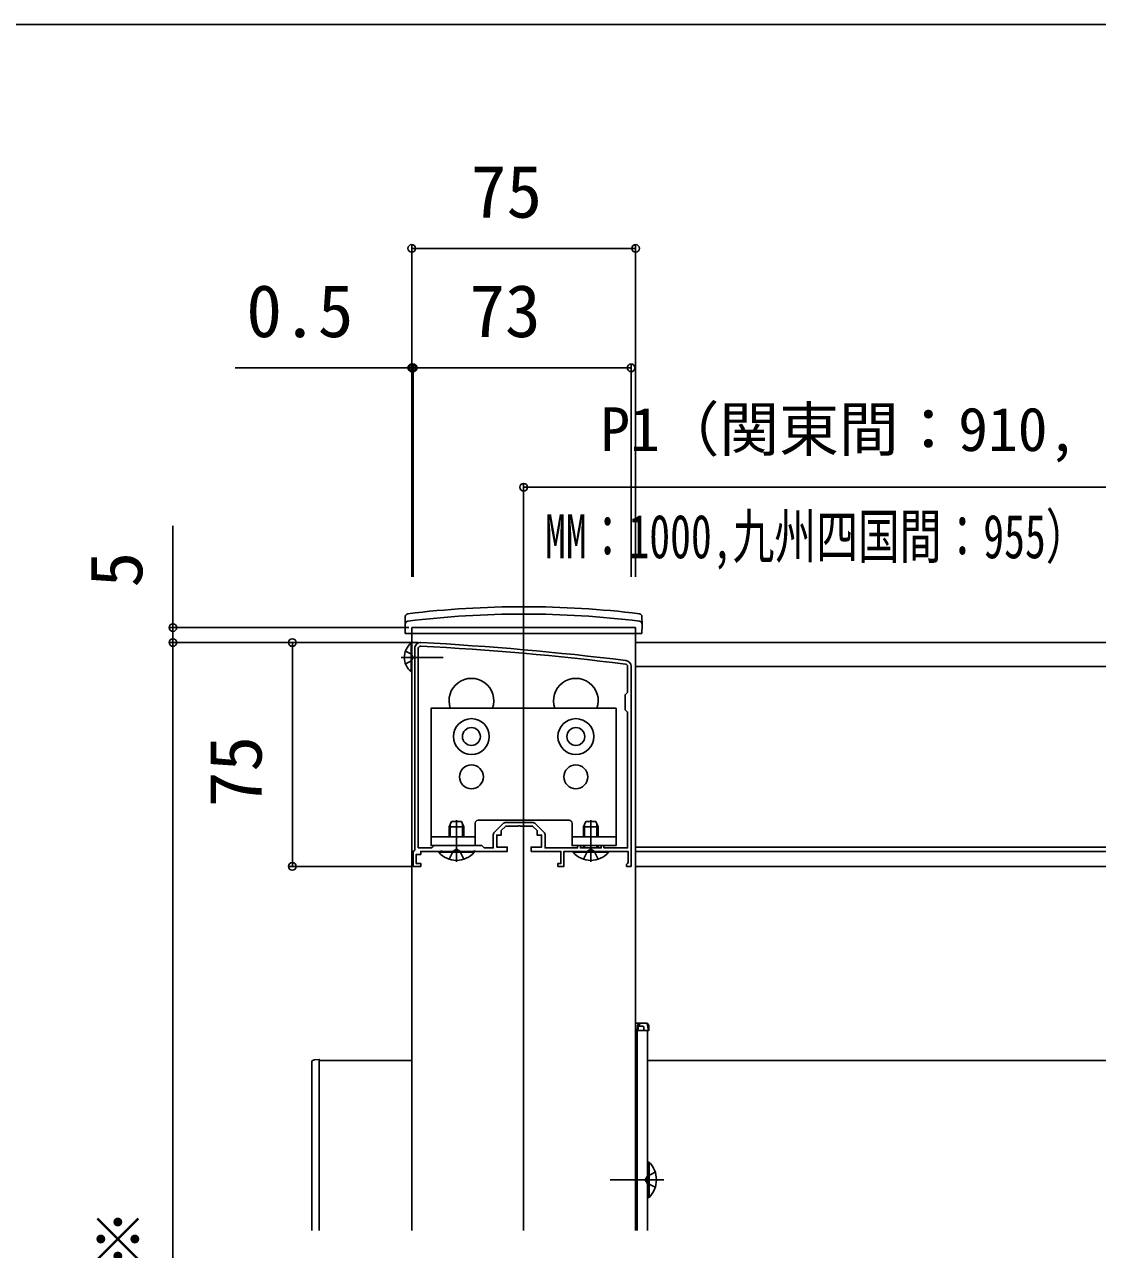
# Model space of a CAD drawing. Units: millimetres, scale not verified. Extents: x -1050 to 1050, y -1570 to 1562.
# Drawn here: x -344.7 to 14.8, y 1079.7 to 1490 of the extents above; entities that cross this region are included whole.
import ezdxf
from ezdxf.enums import TextEntityAlignment as Align

# ---------------------------------------------------------------- set-up
doc = ezdxf.new("R2010")
doc.units = ezdxf.units.MM
doc.header["$LTSCALE"] = 8
for name, color, linetype in [('0-2_YKK_11', 7, 'Continuous'), ('0-3_YKK_12', 2, 'Continuous'), ('0-4_YKK_13', 4, 'Continuous'), ('0-5_YKK_D', 6, 'Continuous'), ('0-6_YKK_ZWAK', 7, 'Continuous')]:
    doc.layers.add(name, color=color, linetype=linetype)
doc.styles.add('ＭＳ ゴシック', font='')
doc.styles.get('ＭＳ ゴシック').set_extended_font_data('MS Gothic')

msp = doc.modelspace()

# ---------------------------------------------------------------- linework, layer by layer
at = {"layer": '0-2_YKK_11'}
for p, q in [((-212.8, 1214.2), (-212.8, 1281)), ((-184.436, 1222.261), (-187.261, 1219.436)), ((-174.624, 1222.7), (-183.376, 1222.7)), ((-170.739, 1219.436), (-173.564, 1222.261))]:
    msp.add_line(p, q, dxfattribs=at)
for points in [[(-214, 1281), (-214, 1213.5), (-214.5, 1213), (-214.5, 1208), (-212, 1208), (-212, 1209), (-213.5, 1209), (-213.5, 1212), (-212, 1212), (-212, 1213), (-205.458, 1213), (-205.275, 1213.12), (-204.725, 1213.12), (-204.542, 1213), (-200.458, 1213), (-200.275, 1213.12), (-199.725, 1213.12), (-199.542, 1213), (-194.458, 1213), (-194.275, 1213.12), (-193.725, 1213.12), (-193.542, 1213), (-183, 1213), (-183, 1214.5), (-186.5, 1214.5), (-186.5, 1218.5), (-185, 1218.5), (-185, 1220), (-183.5, 1221.5), (-179.458, 1221.5), (-179.275, 1221.62), (-178.725, 1221.62), (-178.542, 1221.5), (-174.5, 1221.5), (-173, 1220), (-173, 1218.5), (-171.5, 1218.5), (-171.5, 1214.5), (-175, 1214.5), (-175, 1213)], [(-175, 1213), (-165, 1213), (-165, 1209), (-166, 1209), (-166, 1208), (-164, 1208), (-164, 1213), (-155.458, 1213), (-155.275, 1213.12), (-154.725, 1213.12), (-154.542, 1213), (-142.5, 1213), (-142.5, 1209.292), (-142.75, 1208.996), (-143, 1208.7), (-143, 1208), (-141.5, 1208), (-141.5, 1275)], [(-142.7, 1275), (-142.7, 1266.3), (-143.5, 1265.5), (-143.5, 1260.5), (-142.7, 1259.7), (-142.7, 1214.2), (-150.6, 1214.2), (-150.6, 1215), (-151.5, 1215), (-151.5, 1214.2), (-158.5, 1214.2), (-158.5, 1215), (-159.4, 1215), (-159.4, 1214.2), (-170.3, 1214.2), (-170.3, 1218.376)], [(-187.7, 1218.376), (-187.7, 1214.2), (-190.7, 1214.2), (-191.5, 1215), (-207.5, 1215), (-208.3, 1214.2), (-212.8, 1214.2)]]:
    msp.add_lwpolyline(points, dxfattribs=at)
for centre, radius, start, end in [((-212, 1281), 2, 86.9684, 180.00001), ((-212, 1281), 0.8, 86.96839, 180.00001), ((-264.781, 284.401), 998.796, 83.01993, 86.96841), ((-264.781, 284.401), 999.996, 83.01993, 86.96841), ((-143.5, 1275), 2, 0.00001, 83.01993), ((-143.5, 1275), 0.8, 0.00001, 83.01993), ((-186.2, 1218.376), 1.5, 134.99999, 179.99998), ((-183.376, 1221.2), 1.5, 90.00002, 135.00001), ((-174.624, 1221.2), 1.5, 44.99999, 89.99998), ((-171.8, 1218.376), 1.5, 0.00002, 45.00001)]:
    msp.add_arc(centre, radius, start, end, dxfattribs=at)
at = {"layer": '0-3_YKK_12'}
for p, q in [((-177.5, 1305), (-177.5, 1086.05)), ((-215, 1288), (-215, 1286)), ((-215, 1288), (-140, 1288)), ((-215, 1286), (-215, 1086.05)), ((-140, 1288), (-140, 1286)), ((-140, 1286), (-140, 1086.05)), ((-140, 1207.997), (-140, 1282.997)), ((785, 1282.997), (-140, 1282.997)), ((785, 1274.997), (-140, 1274.997)), ((785, 1214.497), (-140, 1214.497)), ((785, 1212.997), (-140, 1212.997)), ((785, 1207.997), (-140, 1207.997)), ((-136, 1153.047), (-140, 1153.047)), ((-139.5, 1153.047), (-139.5, 1086.05)), ((-136, 1153.047), (-136, 1086.05)), ((-215, 1143.047), (-246, 1143.047)), ((-246, 1143.047), (-246, 1086.05)), ((54, 1143.047), (-136, 1143.047))]:
    msp.add_line(p, q, dxfattribs=at)
for centre in [(-195, 1263.5), (-160, 1263.5)]:
    msp.add_arc(centre, 7.5, 340.52879, 199.47121, dxfattribs=at)
at = {"layer": '0-4_YKK_13'}
for p, q in [((-217.2, 1289), (-217.153, 1291.667)), ((-217.2, 1289), (-217.148, 1286)), ((-137.8, 1289), (-137.852, 1286)), ((-137.8, 1289), (-137.847, 1291.667)), ((-217.148, 1286), (-137.852, 1286)), ((-215.227, 1282.75), (-215, 1282.75)), ((-215.227, 1282.75), (-215.227, 1273.25)), ((-215, 1282.75), (-215, 1273.25)), ((-218.5, 1278), (-204.446, 1278)), ((-217.109, 1280.15), (-215.093, 1279.145)), ((-217.109, 1275.85), (-215.093, 1276.855)), ((-215.093, 1279.145), (-214.484, 1278)), ((-215.093, 1276.855), (-214.484, 1278)), ((-215.227, 1273.25), (-215, 1273.25)), ((-202.5, 1221.3), (-201.7, 1223)), ((-201.7, 1223), (-198.3, 1223)), ((-200, 1209.5), (-200, 1223.5)), ((-198.3, 1223), (-197.5, 1221.3)), ((-162.25, 1223.5), (-192.75, 1223.5)), ((-157.5, 1221.3), (-156.7, 1223)), ((-156.7, 1223), (-153.3, 1223)), ((-155, 1209.5), (-155, 1223.5)), ((-153.3, 1223), (-152.5, 1221.3)), ((-202.5, 1217.9), (-202.5, 1221.3)), ((-202.5, 1221.3), (-197.5, 1221.3)), ((-202.067, 1217.9), (-202.067, 1222.22)), ((-197.933, 1217.9), (-197.933, 1222.22)), ((-197.5, 1217.9), (-197.5, 1221.3)), ((-193.75, 1222.5), (-193.75, 1215)), ((-157.5, 1217.9), (-157.5, 1221.3)), ((-157.5, 1221.3), (-152.5, 1221.3)), ((-157.067, 1217.9), (-157.067, 1222.22)), ((-152.933, 1217.9), (-152.933, 1222.22)), ((-152.5, 1217.9), (-152.5, 1221.3)), ((-208.5, 1217.9), (-193.75, 1217.9)), ((-161.25, 1217.9), (-146.5, 1217.9)), ((-157.5, 1214.2), (-157.5, 1215)), ((-157.067, 1214.2), (-157.067, 1215)), ((-152.933, 1214.2), (-152.933, 1215)), ((-152.5, 1214.2), (-152.5, 1215)), ((-194.1, 1213), (-205.9, 1213)), ((-205.9, 1212.752), (-205.9, 1213)), ((-205.9, 1212.752), (-194.1, 1212.752)), ((-202.5, 1210.417), (-201.145, 1213.135)), ((-200, 1213.744), (-201.145, 1213.135)), ((-200, 1213.744), (-198.855, 1213.135)), ((-197.5, 1210.417), (-198.855, 1213.135)), ((-194.1, 1212.752), (-194.1, 1213)), ((-149.1, 1213), (-160.9, 1213)), ((-160.9, 1212.752), (-160.9, 1213)), ((-160.9, 1212.752), (-149.1, 1212.752)), ((-157.5, 1210.417), (-156.145, 1213.135)), ((-155, 1213.744), (-156.145, 1213.135)), ((-155, 1213.744), (-153.855, 1213.135)), ((-152.5, 1210.417), (-153.855, 1213.135)), ((-149.1, 1212.752), (-149.1, 1213)), ((-140, 1155.547), (-138.106, 1155.547)), ((-139.2, 1153.047), (-140, 1153.047)), ((-139.499, 1153.047), (-139.5, 1153.047)), ((-139.499, 1153.047), (-139.404, 1154.608)), ((-139.139, 1154.047), (-139.108, 1154.547)), ((-139.108, 1154.547), (-139.105, 1154.608)), ((-138.809, 1154.547), (-139.108, 1154.547)), ((-138.805, 1154.608), (-138.809, 1154.547)), ((-137.7, 1154.547), (-138.809, 1154.547)), ((-138.106, 1155.547), (-136.594, 1155.547)), ((-137.2, 1153.047), (-137.7, 1153.047)), ((-137.2, 1154.047), (-137.2, 1153.047)), ((-135.799, 1153.047), (-137.2, 1153.047)), ((-135.799, 1153.047), (-135.895, 1154.608)), ((-248.5, 1142.254), (-248.5, 1141.954)), ((-248.5, 1141.954), (-248.5, 1086.05)), ((-246, 1086.05), (-246, 1142.05)), ((-136, 1097.147), (-136, 1108.947)), ((-130.5, 1103.047), (-148.5, 1103.047)), ((-135.491, 1097.147), (-136, 1097.147))]:
    msp.add_line(p, q, dxfattribs=at)
for points in [[(-146.5, 1215), (-146.5, 1261), (-208.5, 1261), (-208.5, 1215), (-193.75, 1215)], [(-161.25, 1222.5), (-161.25, 1215), (-146.5, 1215)], [(-139.139, 1154.047), (-139.2, 1153.047), (-137.7, 1153.047)], [(-135.595, 1154.608), (-135.5, 1153.047), (-135.799, 1153.047)], [(-246, 1142.05), (-246, 1143.347), (-247.561, 1143.252)], [(-135.491, 1097.147), (-135.491, 1108.947), (-136, 1108.947)], [(-133.389, 1105.547), (-136.167, 1104.192), (-136.776, 1103.047)], [(-133.389, 1100.547), (-136.167, 1101.902), (-136.776, 1103.047)]]:
    msp.add_lwpolyline(points, dxfattribs=at)
for centre, radius in [((-195, 1251.5), 6), ((-160, 1251.5), 6), ((-195, 1251.5), 3), ((-160, 1251.5), 3), ((-195, 1238), 4), ((-160, 1238), 4)]:
    msp.add_circle(centre, radius, dxfattribs=at)
for centre, radius, start, end in [((-216.154, 1291.649), 1, 96.9597, 179), ((-177.5, 975), 317.528, 82.97773, 97.02227), ((-177.5, 975), 320, 83.0403, 96.9597), ((-138.846, 1291.649), 1, 1, 83.0403), ((-216.197, 1289.153), 1, 97.02227, 179), ((-138.803, 1289.153), 1, 1, 82.97773), ((-211.4, 1278), 6.1, 128.85935, 231.14065), ((-192.75, 1222.5), 1, 90, 180), ((-162.25, 1222.5), 1, 0, 90), ((-200, 1217.7), 7.7, 219.98312, 320.01688), ((-155, 1217.7), 7.7, 219.98312, 320.01688), ((-138.106, 1154.547), 1, 90, 176.5), ((-137.7, 1154.047), 0.5, 0, 90), ((-136.594, 1154.547), 1, 3.5, 90), ((-247.5, 1142.254), 1, 93.5, 180), ((-141.232, 1103.047), 8.232, 314.2189, 45.7811)]:
    msp.add_arc(centre, radius, start, end, dxfattribs=at)
for centre, major_axis, ratio, start_param, end_param in [((-138.106, 1154.547), (1.3, 0), 0.769231, 1.5707963, 3.0805061), ((-138.106, 1154.547), (0, 1), 0.7, 6.2831853, 7.7928951), ((-136.594, 1154.547), (0, 1), 0.7, 4.7734755, 6.2831853)]:
    msp.add_ellipse(centre, major_axis=major_axis, ratio=ratio, start_param=start_param, end_param=end_param, dxfattribs=at)
at = {"layer": '0-5_YKK_D'}
for p, q in [((-215, 1305), (-215, 1416)), ((-140, 1305), (-140, 1416)), ((-215, 1415), (-140, 1415)), ((-215, 1375), (-274.2, 1375)), ((-215, 1305), (-215, 1376)), ((-214.5, 1375), (-215, 1375)), ((-214.5, 1305), (-214.5, 1376)), ((-214.5, 1305), (-214.5, 1376)), ((-141.5, 1375), (-214.5, 1375)), ((-214.5, 1375), (-209.4, 1375)), ((-141.5, 1305), (-141.5, 1376)), ((-177.5, 1292.997), (-177.5, 1336)), ((-177.5, 1335), (72.5, 1335)), ((-295, 1288), (-295, 1322.109)), ((-216, 1288), (-296, 1288)), ((-295, 1282.997), (-295, 1288)), ((-212.894, 1282.997), (-296, 1282.997)), ((-212.894, 1282.997), (-296, 1282.997)), ((-295, 858), (-295, 1282.997)), ((-295, 1282.997), (-295, 1277.897)), ((-212.894, 1282.997), (-256, 1282.997)), ((-255, 1282.997), (-255, 1208)), ((-215.2, 1208), (-256, 1208))]:
    msp.add_line(p, q, dxfattribs=at)
for centre in [(-215, 1415), (-140, 1415), (-215, 1375), (-214.5, 1375), (-214.5, 1375), (-141.5, 1375), (-177.5, 1335), (-295, 1288), (-295, 1282.997), (-255, 1282.997), (-255, 1208)]:
    msp.add_circle(centre, 1.275, dxfattribs=at)
at = {"layer": '0-6_YKK_ZWAK'}
msp.add_line((-1050, 1490), (1050, 1490), dxfattribs=at)

# ---------------------------------------------------------------- texts
at = {"layer": '0-5_YKK_D', "style": 'ＭＳ ゴシック'}
for s, height, p in [('75', 17.6, (-195.227, 1420)), ('0.5', 17.6, (-270.427, 1380)), ('73', 17.6, (-195.727, 1380)), ('P1（関東間：910,', 14.66, (-151.818, 1342.727))]:
    msp.add_text(s, height=height, dxfattribs=at).set_placement(p, align=Align.BOTTOM_LEFT)
at = {"layer": '0-5_YKK_D', "style": 'ＭＳ ゴシック', "width": 0.7}
msp.add_text('MM：1000,九州四国間：955）', height=14.66, dxfattribs=at).set_placement((-170.347, 1306.818), align=Align.BOTTOM_LEFT)
at = {"layer": '0-5_YKK_D', "style": 'ＭＳ ゴシック'}
for s, height, p in [('5', 17.6, (-300, 1301.427)), ('75', 17.6, (-260, 1227.771)), ('H＝1105※', 14.66, (-301.477, 1003.34))]:
    msp.add_text(s, height=height, rotation=90, dxfattribs=at).set_placement(p, align=Align.BOTTOM_LEFT)

doc.saveas('drawing.dxf')
